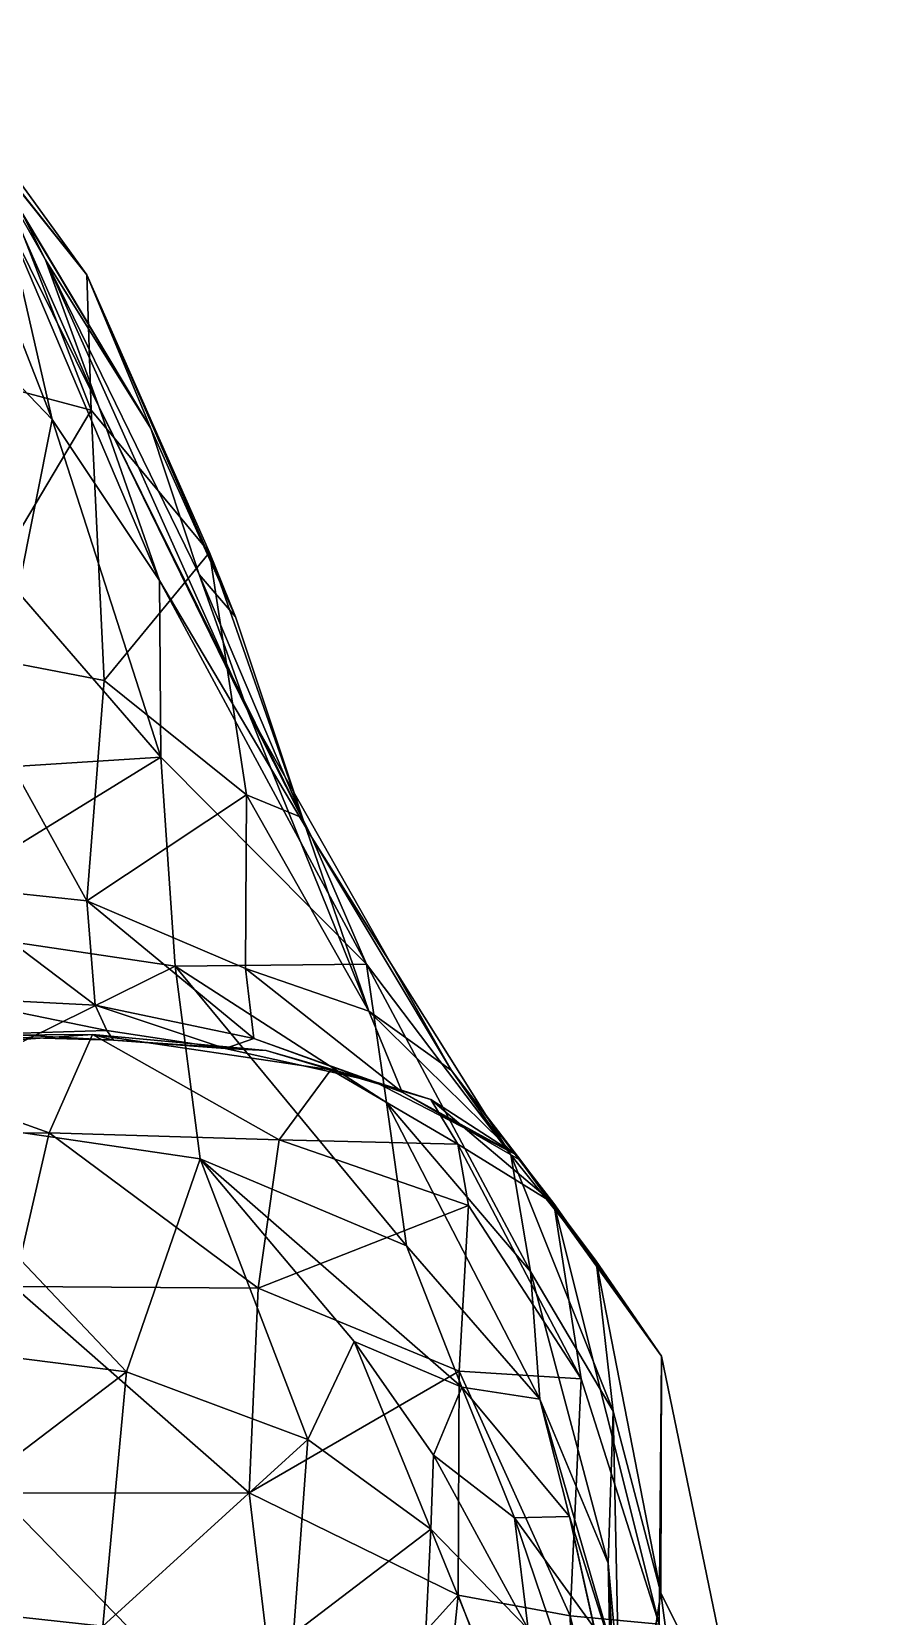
# Model space of a CAD drawing. Extents: x -76 to 76, y -20 to 79.
# Drawn here: x 5.021 to 6.332, y 13.309 to 15.73 of the extents above; entities that cross this region are included whole.
import ezdxf

# ---------------------------------------------------------------- set-up
doc = ezdxf.new("R2010")
doc.units = 0

msp = doc.modelspace()

# ---------------------------------------------------------------- linework, layer by layer
for points in [[(5.1055, 15.3585, 5.1221), (4.9607, 15.5401, 5.1441), (4.8084, 15.7298, 5.7657)], [(4.8536, 15.7059, 6.0035), (5.1055, 15.3585, 5.1221), (4.8084, 15.7298, 5.7657)], [(5.1055, 15.3585, 5.1221), (4.8536, 15.7059, 6.0035), (5.2032, 15.1237, 5.1077)], [(4.8536, 15.7059, 6.0035), (4.9082, 15.6166, 6.2482), (5.2032, 15.1237, 5.1077)], [(4.8959, 15.6723, 6.9426), (4.9828, 15.4402, 7.131), (5.1235, 15.1571, 6.4938)], [(4.8959, 15.6723, 6.9426), (5.0422, 15.3815, 6.3047), (4.9082, 15.6166, 6.2482)], [(5.0422, 15.3815, 6.3047), (4.8959, 15.6723, 6.9426), (5.1235, 15.1571, 6.4938)], [(5.2032, 15.1237, 5.1077), (4.9082, 15.6166, 6.2482), (5.0422, 15.3815, 6.3047)], [(5.0522, 15.1374, 7.3557), (4.9828, 15.4402, 7.131), (4.8827, 15.5714, 7.383)], [(4.9252, 15.2696, 7.5779), (5.0522, 15.1374, 7.3557), (4.8827, 15.5714, 7.383)], [(4.9607, 15.5401, 5.1441), (5.1118, 15.1517, 4.2437), (4.8739, 15.215, 4.2389)], [(4.9607, 15.5401, 5.1441), (5.1055, 15.3585, 5.1221), (5.1118, 15.1517, 4.2437)], [(5.0522, 15.1374, 7.3557), (5.2165, 14.8912, 6.7266), (4.9828, 15.4402, 7.131)], [(5.2165, 14.8912, 6.7266), (5.1235, 15.1571, 6.4938), (4.9828, 15.4402, 7.131)], [(5.2771, 14.9007, 5.1304), (5.0422, 15.3815, 6.3047), (5.3511, 14.6917, 5.2273)], [(5.2771, 14.9007, 5.1304), (5.2032, 15.1237, 5.1077), (5.0422, 15.3815, 6.3047)], [(5.0422, 15.3815, 6.3047), (5.1235, 15.1571, 6.4938), (5.3511, 14.6917, 5.2273)], [(5.1055, 15.3585, 5.1221), (5.2032, 15.1237, 5.1077), (5.3323, 14.8359, 4.3835)], [(5.1055, 15.3585, 5.1221), (5.2927, 14.9344, 4.1918), (5.1118, 15.1517, 4.2437)], [(5.2927, 14.9344, 4.1918), (5.1055, 15.3585, 5.1221), (5.3323, 14.8359, 4.3835)], [(5.5015, 4.6628, 15.9428), (14.5979, 15.3396, 15.0549), (6.5255, 4.4391, 16.5001)], [(14.516, 15.2261, 15.678), (14.5979, 15.3396, 15.0549), (5.5015, 4.6628, 15.9428)], [(5.0522, 15.1374, 7.3557), (4.9252, 15.2696, 7.5779), (4.9999, 14.8739, 7.5829)], [(4.8933, 14.7847, 3.657), (4.8739, 15.215, 4.2389), (5.1118, 15.1517, 4.2437)], [(14.516, 15.2261, 15.678), (5.2328, 4.2839, 16.4915), (6.0051, 4.1148, 17.4842)], [(5.2328, 4.2839, 16.4915), (14.516, 15.2261, 15.678), (5.5015, 4.6628, 15.9428)], [(7.8867, 4.6127, 18.4768), (14.516, 15.2261, 15.678), (6.0051, 4.1148, 17.4842)], [(5.4492, 14.4988, 5.4356), (5.3511, 14.6917, 5.2273), (5.1235, 15.1571, 6.4938)], [(5.2165, 14.8912, 6.7266), (5.4492, 14.4988, 5.4356), (5.1235, 15.1571, 6.4938)], [(5.1317, 14.7386, 3.6912), (4.8933, 14.7847, 3.657), (5.1118, 15.1517, 4.2437)], [(5.0522, 15.1374, 7.3557), (4.9999, 14.8739, 7.5829), (5.2184, 14.6213, 7.1121)], [(5.2165, 14.8912, 6.7266), (5.0522, 15.1374, 7.3557), (5.2184, 14.6213, 7.1121)], [(5.1317, 14.7386, 3.6912), (5.1118, 15.1517, 4.2437), (5.2927, 14.9344, 4.1918)], [(5.2032, 15.1237, 5.1077), (5.2771, 14.9007, 5.1304), (5.3323, 14.8359, 4.3835)], [(5.3492, 14.5638, 3.6967), (5.1317, 14.7386, 3.6912), (5.2927, 14.9344, 4.1918)], [(5.3492, 14.5638, 3.6967), (5.2927, 14.9344, 4.1918), (5.4348, 14.5286, 4.0507)], [(5.2927, 14.9344, 4.1918), (5.3323, 14.8359, 4.3835), (5.4348, 14.5286, 4.0507)], [(5.4492, 14.4988, 5.4356), (5.2165, 14.8912, 6.7266), (5.5328, 14.3052, 5.6671)], [(5.2165, 14.8912, 6.7266), (5.2184, 14.6213, 7.1121), (5.5328, 14.3052, 5.6671)], [(5.2771, 14.9007, 5.1304), (5.3511, 14.6917, 5.2273), (5.4348, 14.5286, 4.0507)], [(5.2771, 14.9007, 5.1304), (5.4348, 14.5286, 4.0507), (5.3323, 14.8359, 4.3835)], [(4.786, 14.5942, 7.6688), (5.2184, 14.6213, 7.1121), (4.9999, 14.8739, 7.5829)], [(4.8747, 14.4265, 3.2624), (4.8933, 14.7847, 3.657), (5.1054, 14.4018, 3.3285)], [(4.8933, 14.7847, 3.657), (5.1317, 14.7386, 3.6912), (5.1054, 14.4018, 3.3285)], [(5.1317, 14.7386, 3.6912), (5.3492, 14.5638, 3.6967), (5.1054, 14.4018, 3.3285)], [(5.4492, 14.4988, 5.4356), (5.6625, 14.1427, 4.0793), (5.3511, 14.6917, 5.2273)], [(5.6625, 14.1427, 4.0793), (5.5364, 14.2334, 3.779), (5.3511, 14.6917, 5.2273)], [(5.3511, 14.6917, 5.2273), (5.5364, 14.2334, 3.779), (5.4348, 14.5286, 4.0507)], [(4.786, 14.5942, 7.6688), (4.8048, 14.367, 7.5994), (5.2184, 14.6213, 7.1121)], [(4.8048, 14.367, 7.5994), (5.2404, 14.3021, 7.0219), (5.2184, 14.6213, 7.1121)], [(5.5328, 14.3052, 5.6671), (5.2184, 14.6213, 7.1121), (5.2404, 14.3021, 7.0219)], [(5.3492, 14.5638, 3.6967), (5.3476, 14.2989, 3.4018), (5.1054, 14.4018, 3.3285)], [(5.3476, 14.2989, 3.4018), (5.3492, 14.5638, 3.6967), (5.5364, 14.2334, 3.779)], [(5.3492, 14.5638, 3.6967), (5.4348, 14.5286, 4.0507), (5.5364, 14.2334, 3.779)], [(5.4492, 14.4988, 5.4356), (5.5328, 14.3052, 5.6671), (5.7532, 14.014, 4.3117)], [(5.6625, 14.1427, 4.0793), (5.4492, 14.4988, 5.4356), (5.7532, 14.014, 4.3117)], [(4.8898, 14.2545, 2.9192), (4.8747, 14.4265, 3.2624), (5.1179, 14.2426, 2.998)], [(4.8747, 14.4265, 3.2624), (5.1054, 14.4018, 3.3285), (5.1179, 14.2426, 2.998)], [(5.3603, 14.1915, 3.0721), (5.1179, 14.2426, 2.998), (5.1054, 14.4018, 3.3285)], [(5.3476, 14.2989, 3.4018), (5.3603, 14.1915, 3.0721), (5.1054, 14.4018, 3.3285)], [(4.8048, 14.367, 7.5994), (4.7895, 14.0799, 7.5721), (5.2404, 14.3021, 7.0219)], [(4.7895, 14.0799, 7.5721), (5.2785, 14.0078, 7.0893), (5.2404, 14.3021, 7.0219)], [(5.5632, 14.0937, 5.8333), (5.5328, 14.3052, 5.6671), (5.2404, 14.3021, 7.0219)], [(5.5632, 14.0937, 5.8333), (5.2404, 14.3021, 7.0219), (5.5939, 13.8749, 5.8918)], [(5.2404, 14.3021, 7.0219), (5.2785, 14.0078, 7.0893), (5.5939, 13.8749, 5.8918)], [(5.3603, 14.1915, 3.0721), (5.3476, 14.2989, 3.4018), (5.5871, 14.1095, 3.1534)], [(5.3476, 14.2989, 3.4018), (5.5364, 14.2334, 3.779), (5.5871, 14.1095, 3.1534)], [(5.5632, 14.0937, 5.8333), (5.783, 13.8358, 4.5493), (5.5328, 14.3052, 5.6671)], [(5.783, 13.8358, 4.5493), (5.7532, 14.014, 4.3117), (5.5328, 14.3052, 5.6671)], [(4.8898, 14.2545, 2.9192), (5.1179, 14.2426, 2.998), (5.1357, 14.2041, 2.7983)], [(4.9698, 14.1987, 2.6654), (4.8898, 14.2545, 2.9192), (5.1357, 14.2041, 2.7983)], [(5.3603, 14.1915, 3.0721), (5.3166, 14.1766, 2.7653), (5.1179, 14.2426, 2.998)], [(5.3166, 14.1766, 2.7653), (5.1357, 14.2041, 2.7983), (5.1179, 14.2426, 2.998)], [(5.7687, 14.0052, 3.2542), (5.5871, 14.1095, 3.1534), (5.5364, 14.2334, 3.779)], [(5.6625, 14.1427, 4.0793), (5.7687, 14.0052, 3.2542), (5.5364, 14.2334, 3.779)], [(4.8954, 14.1962, 2.3951), (5.1138, 14.1978, 2.1688), (4.7071, 14.1694, 2.0653)], [(4.7071, 14.1694, 2.0653), (5.1138, 14.1978, 2.1688), (5.0475, 14.0474, 1.6223)], [(5.146, 14.1893, 2.5394), (4.8954, 14.1962, 2.3951), (4.9698, 14.1987, 2.6654)], [(4.8954, 14.1962, 2.3951), (5.146, 14.1893, 2.5394), (5.1138, 14.1978, 2.1688)], [(5.146, 14.1893, 2.5394), (4.9698, 14.1987, 2.6654), (5.1357, 14.2041, 2.7983)], [(5.3992, 14.0368, 1.6234), (5.0475, 14.0474, 1.6223), (5.1138, 14.1978, 2.1688)], [(5.146, 14.1893, 2.5394), (5.3794, 14.1735, 2.4821), (5.1138, 14.1978, 2.1688)], [(5.4779, 14.1437, 2.1012), (5.1138, 14.1978, 2.1688), (5.3794, 14.1735, 2.4821)], [(5.4779, 14.1437, 2.1012), (5.3992, 14.0368, 1.6234), (5.1138, 14.1978, 2.1688)], [(5.3166, 14.1766, 2.7653), (5.146, 14.1893, 2.5394), (5.1357, 14.2041, 2.7983)], [(5.146, 14.1893, 2.5394), (5.3166, 14.1766, 2.7653), (5.3794, 14.1735, 2.4821)], [(5.3166, 14.1766, 2.7653), (5.3603, 14.1915, 3.0721), (5.5446, 14.1259, 2.7728)], [(5.3603, 14.1915, 3.0721), (5.5871, 14.1095, 3.1534), (5.5446, 14.1259, 2.7728)], [(4.6877, 14.0439, 1.6013), (4.7071, 14.1694, 2.0653), (5.0475, 14.0474, 1.6223)], [(5.3166, 14.1766, 2.7653), (5.5446, 14.1259, 2.7728), (5.3794, 14.1735, 2.4821)], [(5.631, 14.0985, 2.4342), (5.3794, 14.1735, 2.4821), (5.5446, 14.1259, 2.7728)], [(5.631, 14.0985, 2.4342), (5.4779, 14.1437, 2.1012), (5.3794, 14.1735, 2.4821)], [(5.3992, 14.0368, 1.6234), (5.4779, 14.1437, 2.1012), (5.6722, 14.0303, 2.0219)], [(5.4779, 14.1437, 2.1012), (5.631, 14.0985, 2.4342), (5.6722, 14.0303, 2.0219)], [(5.7687, 14.0052, 3.2542), (5.6625, 14.1427, 4.0793), (5.8834, 13.8517, 3.4173)], [(5.6625, 14.1427, 4.0793), (5.7532, 14.014, 4.3117), (5.8834, 13.8517, 3.4173)], [(5.7606, 14.0145, 2.7695), (5.631, 14.0985, 2.4342), (5.5446, 14.1259, 2.7728)], [(5.7606, 14.0145, 2.7695), (5.5446, 14.1259, 2.7728), (5.5871, 14.1095, 3.1534)], [(5.5632, 14.0937, 5.8333), (5.5939, 13.8749, 5.8918), (5.7976, 13.6406, 4.7624)], [(5.783, 13.8358, 4.5493), (5.5632, 14.0937, 5.8333), (5.7976, 13.6406, 4.7624)], [(5.7687, 14.0052, 3.2542), (5.7606, 14.0145, 2.7695), (5.5871, 14.1095, 3.1534)], [(5.631, 14.0985, 2.4342), (5.7606, 14.0145, 2.7695), (5.8188, 13.9395, 2.2493)], [(5.631, 14.0985, 2.4342), (5.8188, 13.9395, 2.2493), (5.6722, 14.0303, 2.0219)], [(4.7512, 13.7349, 7.5878), (5.1661, 13.6826, 7.3129), (4.7895, 14.0799, 7.5721)], [(5.1661, 13.6826, 7.3129), (5.2785, 14.0078, 7.0893), (4.7895, 14.0799, 7.5721)], [(4.6877, 14.0439, 1.6013), (5.0475, 14.0474, 1.6223), (4.9935, 13.8128, 1.0793)], [(5.367, 13.8105, 1.0911), (4.9935, 13.8128, 1.0793), (5.0475, 14.0474, 1.6223)], [(5.3992, 14.0368, 1.6234), (5.367, 13.8105, 1.0911), (5.0475, 14.0474, 1.6223)], [(5.3992, 14.0368, 1.6234), (5.6885, 13.9367, 1.6584), (5.367, 13.8105, 1.0911)], [(5.6885, 13.9367, 1.6584), (5.3992, 14.0368, 1.6234), (5.6722, 14.0303, 2.0219)], [(5.8607, 13.6719, 1.781), (5.6885, 13.9367, 1.6584), (5.6722, 14.0303, 2.0219)], [(5.8188, 13.9395, 2.2493), (5.8607, 13.6719, 1.781), (5.6722, 14.0303, 2.0219)], [(5.1661, 13.6826, 7.3129), (5.4428, 13.5792, 6.8731), (5.2785, 14.0078, 7.0893)], [(5.4428, 13.5792, 6.8731), (5.514, 13.729, 6.5801), (5.2785, 14.0078, 7.0893)], [(5.6781, 13.659, 5.8001), (5.5939, 13.8749, 5.8918), (5.2785, 14.0078, 7.0893)], [(5.514, 13.729, 6.5801), (5.6781, 13.659, 5.8001), (5.2785, 14.0078, 7.0893)], [(5.9094, 13.6222, 3.6855), (5.8834, 13.8517, 3.4173), (5.7532, 14.014, 4.3117)], [(5.783, 13.8358, 4.5493), (5.9094, 13.6222, 3.6855), (5.7532, 14.014, 4.3117)], [(5.7687, 14.0052, 3.2542), (5.8834, 13.8517, 3.4173), (5.7606, 14.0145, 2.7695)], [(5.7606, 14.0145, 2.7695), (5.9832, 13.7065, 2.6476), (5.8188, 13.9395, 2.2493)], [(5.8834, 13.8517, 3.4173), (5.9832, 13.7065, 2.6476), (5.7606, 14.0145, 2.7695)], [(5.6885, 13.9367, 1.6584), (5.6741, 13.6834, 1.1273), (5.367, 13.8105, 1.0911)], [(5.6885, 13.9367, 1.6584), (5.8607, 13.6719, 1.781), (5.6741, 13.6834, 1.1273)], [(5.8607, 13.6719, 1.781), (5.8188, 13.9395, 2.2493), (5.9801, 13.2969, 1.9068)], [(5.8188, 13.9395, 2.2493), (5.9832, 13.7065, 2.6476), (5.9801, 13.2969, 1.9068)], [(5.5939, 13.8749, 5.8918), (5.6781, 13.659, 5.8001), (5.7976, 13.6406, 4.7624)], [(5.9094, 13.6222, 3.6855), (5.9825, 13.3449, 3.1412), (5.8834, 13.8517, 3.4173)], [(5.9825, 13.3449, 3.1412), (5.9832, 13.7065, 2.6476), (5.8834, 13.8517, 3.4173)], [(5.9094, 13.6222, 3.6855), (5.783, 13.8358, 4.5493), (5.9021, 13.39, 4.0075)], [(5.783, 13.8358, 4.5493), (5.7976, 13.6406, 4.7624), (5.9021, 13.39, 4.0075)], [(5.3531, 13.4978, 0.5947), (4.9682, 13.497, 0.5827), (4.9935, 13.8128, 1.0793)], [(5.367, 13.8105, 1.0911), (5.3531, 13.4978, 0.5947), (4.9935, 13.8128, 1.0793)], [(5.3531, 13.4978, 0.5947), (5.367, 13.8105, 1.0911), (5.6741, 13.6834, 1.1273)], [(4.7512, 13.7349, 7.5878), (4.7148, 13.339, 7.569), (5.1661, 13.6826, 7.3129)], [(5.4428, 13.5792, 6.8731), (5.6308, 13.4423, 6.3279), (5.514, 13.729, 6.5801)], [(5.6781, 13.659, 5.8001), (5.514, 13.729, 6.5801), (5.6349, 13.555, 6.2251)], [(5.6308, 13.4423, 6.3279), (5.6349, 13.555, 6.2251), (5.514, 13.729, 6.5801)], [(5.9801, 13.2969, 1.9068), (5.9832, 13.7065, 2.6476), (6.112, 13.0846, 2.4291)], [(6.112, 13.0846, 2.4291), (5.9832, 13.7065, 2.6476), (5.9825, 13.3449, 3.1412)], [(4.7148, 13.339, 7.569), (5.1296, 13.2937, 7.2943), (5.1661, 13.6826, 7.3129)], [(5.4428, 13.5792, 6.8731), (5.1661, 13.6826, 7.3129), (5.1296, 13.2937, 7.2943)], [(5.6725, 13.3414, 0.6384), (5.3531, 13.4978, 0.5947), (5.6741, 13.6834, 1.1273)], [(5.6725, 13.3414, 0.6384), (5.6741, 13.6834, 1.1273), (5.8437, 13.3098, 1.2139)], [(5.8607, 13.6719, 1.781), (5.8437, 13.3098, 1.2139), (5.6741, 13.6834, 1.1273)], [(5.7589, 13.4594, 5.7009), (5.6781, 13.659, 5.8001), (5.6349, 13.555, 6.2251)], [(5.6781, 13.659, 5.8001), (5.7589, 13.4594, 5.7009), (5.843, 13.4614, 4.9213)], [(5.6781, 13.659, 5.8001), (5.843, 13.4614, 4.9213), (5.7976, 13.6406, 4.7624)], [(5.8607, 13.6719, 1.781), (5.9801, 13.2969, 1.9068), (5.8437, 13.3098, 1.2139)], [(5.9165, 13.2288, 4.3322), (5.9021, 13.39, 4.0075), (5.7976, 13.6406, 4.7624)], [(5.843, 13.4614, 4.9213), (5.9165, 13.2288, 4.3322), (5.7976, 13.6406, 4.7624)], [(5.9094, 13.6222, 3.6855), (5.9021, 13.39, 4.0075), (5.9232, 12.9597, 3.537)], [(5.9825, 13.3449, 3.1412), (5.9094, 13.6222, 3.6855), (5.9232, 12.9597, 3.537)], [(5.4212, 13.2823, 6.8701), (5.4428, 13.5792, 6.8731), (5.1296, 13.2937, 7.2943)], [(5.4428, 13.5792, 6.8731), (5.4212, 13.2823, 6.8701), (5.6308, 13.4423, 6.3279)], [(5.6308, 13.4423, 6.3279), (5.7795, 13.2895, 5.7369), (5.6349, 13.555, 6.2251)], [(5.7795, 13.2895, 5.7369), (5.7589, 13.4594, 5.7009), (5.6349, 13.555, 6.2251)], [(5.3531, 13.4978, 0.5947), (5.4071, 13.0475, 0.2733), (4.9682, 13.497, 0.5827)], [(5.4071, 13.0475, 0.2733), (4.9732, 12.9836, 0.2258), (4.9682, 13.497, 0.5827)], [(5.3531, 13.4978, 0.5947), (5.6725, 13.3414, 0.6384), (5.4071, 13.0475, 0.2733)], [(5.7589, 13.4594, 5.7009), (5.8809, 13.2907, 5.0552), (5.843, 13.4614, 4.9213)], [(5.9165, 13.2288, 4.3322), (5.843, 13.4614, 4.9213), (5.9242, 13.0932, 4.6096)], [(5.843, 13.4614, 4.9213), (5.8809, 13.2907, 5.0552), (5.9242, 13.0932, 4.6096)], [(5.4212, 13.2823, 6.8701), (5.6211, 13.2458, 6.3606), (5.6308, 13.4423, 6.3279)], [(5.6308, 13.4423, 6.3279), (5.6211, 13.2458, 6.3606), (5.7605, 13.125, 5.8297)], [(5.7795, 13.2895, 5.7369), (5.6308, 13.4423, 6.3279), (5.7605, 13.125, 5.8297)], [(5.7795, 13.2895, 5.7369), (5.8733, 13.1213, 5.1932), (5.7589, 13.4594, 5.7009)], [(5.8733, 13.1213, 5.1932), (5.8809, 13.2907, 5.0552), (5.7589, 13.4594, 5.7009)], [(5.9165, 13.2288, 4.3322), (5.9118, 12.932, 4.0593), (5.9021, 13.39, 4.0075)], [(5.9118, 12.932, 4.0593), (5.9232, 12.9597, 3.537), (5.9021, 13.39, 4.0075)], [(4.7148, 13.339, 7.569), (4.7053, 12.8995, 7.438), (5.1296, 13.2937, 7.2943)], [(5.6725, 13.3414, 0.6384), (5.6362, 12.9809, 0.4046), (5.4071, 13.0475, 0.2733)], [(5.6725, 13.3414, 0.6384), (5.8549, 12.8675, 0.7328), (5.6362, 12.9809, 0.4046)], [(5.8549, 12.8675, 0.7328), (5.6725, 13.3414, 0.6384), (5.8437, 13.3098, 1.2139)], [(6.0423, 12.8958, 2.816), (5.9825, 13.3449, 3.1412), (5.9232, 12.9597, 3.537)], [(6.0423, 12.8958, 2.816), (6.112, 13.0846, 2.4291), (5.9825, 13.3449, 3.1412)], [(5.8549, 12.8675, 0.7328), (5.8437, 13.3098, 1.2139), (5.9583, 12.8372, 1.3343)], [(5.9801, 13.2969, 1.9068), (5.9583, 12.8372, 1.3343), (5.8437, 13.3098, 1.2139)]]:
    msp.add_3dface(points)

doc.saveas('drawing.dxf')
